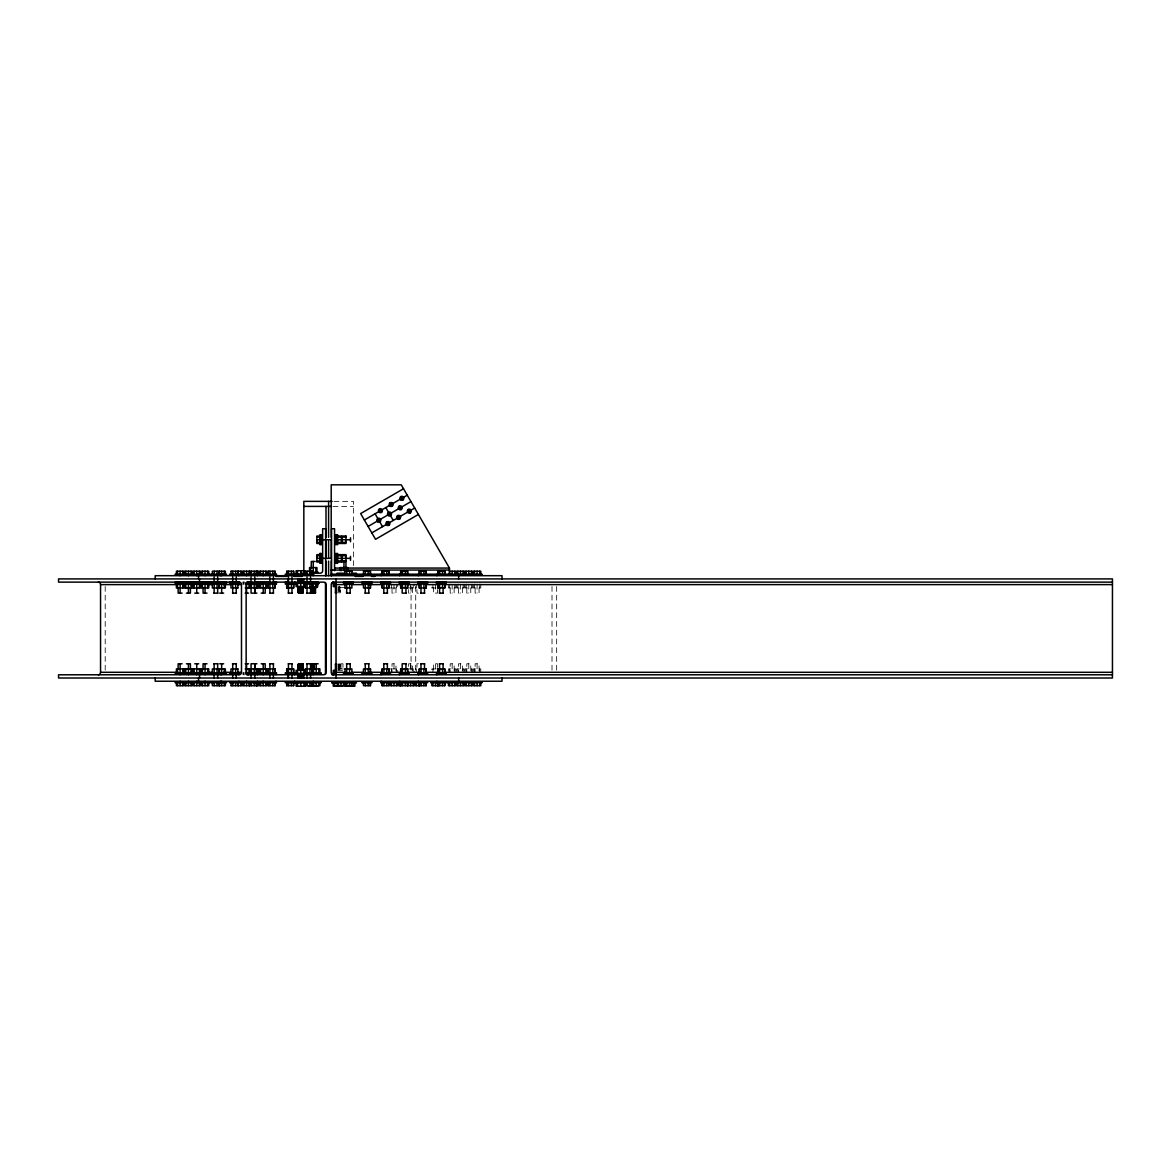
<?xml version="1.0" encoding="UTF-8"?>
<svg xmlns="http://www.w3.org/2000/svg" width="1171" height="1171" viewBox="0 0 1171 1171"><rect width="100%" height="100%" fill="white"/><g stroke="black" fill="none" stroke-linecap="round" stroke-linejoin="round"><path stroke-width="0.75" stroke-dasharray="5 3.75" d="M333.911 501.364L353.379 501.364L353.379 566.618M332.915 506.399L353.379 506.399M242.953 582.133L244.563 582.133M242.88 582.177L244.11 582.177M242.88 583.143L244.11 583.143M242.88 584.109L244.11 584.109M340.249 587.535L343.967 587.535M390.294 587.974L397.701 587.974L397.701 584.109M407.991 587.974L414.329 587.974L414.329 584.109M436.051 587.974L431.836 587.974L431.836 584.109M337.877 592.789L340.351 592.789L340.263 586.583M418.413 593.126L416.949 593.126L416.949 587.754M418.413 663.781L416.949 663.781L416.949 670.939M337.877 664.133L340.351 664.133L340.263 670.324M338.36 668.934L343.615 668.934M390.294 668.934L397.701 668.934L397.701 672.798M407.991 668.934L414.329 668.934L414.329 672.798M436.051 668.934L431.836 668.934L431.836 672.798M337.877 670.324L342.488 670.324M242.88 672.798L244.11 672.798M242.88 673.764L244.11 673.764M242.88 674.73L244.563 674.789M556.664 586.437L556.664 670.485M552.009 586.437L552.009 670.485M480.798 584.109L480.798 587.974L473.377 587.974L473.377 584.109M480.798 672.798L480.798 668.934L473.377 668.934L473.377 672.798M479.715 584.109L479.715 587.974M479.715 668.934L479.715 672.798M479.071 587.754L479.071 593.126L475.104 593.126L475.104 584.109M479.071 670.939L479.071 663.781L475.104 663.781L475.104 672.798M477.095 584.109L477.095 593.126M477.095 663.781L477.095 672.798M474.475 584.109L474.475 587.974M474.475 668.934L474.475 672.798M472.484 584.109L472.484 587.974L465.077 587.974L465.077 584.109M472.484 672.798L472.484 668.934L465.077 668.934L465.077 672.798M471.401 584.109L471.401 587.974M471.401 668.934L471.401 672.798M470.757 587.754L470.757 593.126L466.805 593.126L466.805 584.109M470.757 670.939L470.757 663.781L466.805 663.781L466.805 672.798M468.781 584.109L468.781 593.126M468.781 663.781L468.781 672.798M466.16 584.109L466.16 587.974M466.16 668.934L466.16 672.798M464.184 584.109L464.184 587.974L456.763 587.974L456.763 584.109M464.184 672.798L464.184 668.934L456.763 668.934L456.763 672.798M463.101 584.109L463.101 587.974M463.101 668.934L463.101 672.798M462.457 587.754L462.457 593.126L458.49 593.126L458.49 584.109M462.457 670.939L462.457 663.781L458.49 663.781L458.49 672.798M460.466 584.109L460.466 593.126M460.466 663.781L460.466 672.798M457.846 584.109L457.846 587.974M457.846 668.934L457.846 672.798M455.87 584.109L455.87 587.974L448.449 587.974L448.449 584.109M455.87 672.798L455.87 668.934L448.449 668.934L448.449 672.798M454.787 584.109L454.787 587.974M454.787 668.934L454.787 672.798M454.143 587.754L454.143 593.126L450.176 593.126L450.176 584.109M454.143 670.939L454.143 663.781L450.176 663.781L450.176 672.798M452.167 584.109L452.167 593.126M452.167 663.781L452.167 672.798M449.547 584.109L449.547 587.974M449.547 668.934L449.547 672.798M437.53 589.555L437.53 593.126L433.563 593.126L433.563 587.754M437.53 667.368L437.53 663.781L433.563 663.781L433.563 670.939M435.539 584.109L435.539 593.126M435.539 663.781L435.539 672.798M432.919 584.109L432.919 587.974M432.919 668.934L432.919 672.798M416.305 584.109L416.305 587.974L415.222 587.974L415.222 584.109M416.305 672.798L416.305 668.934L415.222 668.934L415.222 672.798M415.72 586.437L415.72 670.485M413.231 584.109L413.231 587.974M413.231 668.934L413.231 672.798M412.602 587.754L412.602 593.126L408.635 593.126L408.635 589.555M412.602 670.939L412.602 663.781L408.635 663.781L408.635 667.368M411.065 586.437L411.065 670.485M410.611 584.109L410.611 593.126M410.611 663.781L410.611 672.798M396.618 584.109L396.618 587.974M396.618 668.934L396.618 672.798M395.974 587.754L395.974 593.126L392.022 593.126L392.022 584.109M395.974 670.939L395.974 663.781L392.022 663.781L392.022 672.798M393.998 584.109L393.998 593.126M393.998 663.781L393.998 672.798M391.377 584.109L391.377 587.974M391.377 668.934L391.377 672.798M342.971 667.368L342.971 663.781L339.005 663.781L339.005 670.939M340.995 663.781L340.995 672.798M340.029 586.583L340.029 592.789M340.029 664.133L340.029 670.324M339.634 586.583L339.634 592.789M339.634 664.133L339.634 670.324M339.122 586.583L339.122 592.789M339.122 664.133L339.122 670.324M338.521 586.583L338.521 592.789M338.521 664.133L338.521 670.324M243.231 582.177L243.231 584.109M243.231 672.798L243.231 674.73M105.2 586.437L105.2 670.485"/><path stroke-width="1.5" d="M403.512 488.746L360.639 513.571L375.54 539.304L418.413 514.464M364.357 520.012L407.23 495.172M368.089 526.438L410.962 501.612M371.807 532.878L414.68 508.038M332.14 501.364L303.831 501.364L303.831 573.878M303.831 506.399L331.203 506.399M337.629 536.055L341.493 536.055L341.493 543.476L337.629 543.476M316.858 537.138L320.722 537.138M337.629 537.138L341.493 537.138M342.122 537.138L346.001 537.138M316.858 539.772L331.349 539.772M337.629 539.772L341.493 539.772M342.122 539.772L350.495 539.772M316.858 542.393L320.722 542.393M337.629 542.393L341.493 542.393M342.122 542.393L346.001 542.393M337.629 554.644L341.493 554.644L341.493 562.051L337.629 562.051M316.858 555.727L320.722 555.727M337.629 555.727L341.493 555.727M342.122 555.727L346.001 555.727M316.858 558.347L331.349 558.347M337.629 558.347L341.493 558.347M342.122 558.347L350.495 558.347M316.858 560.968L320.722 560.968M337.629 560.968L341.493 560.968M342.122 560.968L346.001 560.968M315.219 561.465L311.266 561.465L311.266 568.433M341.976 561.465L345.943 561.465M334.847 568.067L342.122 568.067M345.752 568.067L449.459 568.067L449.459 574.185M331.203 570.043L449.459 570.043M303.977 570.731L296.102 570.731L296.102 573.951M230.95 571.228L241.987 571.228L241.987 573.805M351.944 571.228L344.903 571.228L345.108 573.805M311.954 572.195L318.205 572.195M300.859 573.205L306.129 573.205M311.398 573.205L320.181 573.205A2.474 2.474 0 0 0 322.654 570.731L322.654 528.736L325.626 528.736L325.626 575.693M337.028 573.205L344.054 573.205M352.837 573.205L356.35 573.205L356.35 575.693M294.492 573.951L303.977 573.951M355.662 573.951L356.496 573.951M175.167 574.2L210.004 574.2M210.941 574.2L226.618 574.2M229.516 574.2L276.576 574.2M285.256 574.2L295.151 574.2M303.845 574.2L313.726 574.2M331.203 574.185L482.042 574.2M175.167 574.946L210.004 574.946M210.941 574.946L226.618 574.946M229.516 574.946L276.576 574.946M285.256 574.946L295.151 574.946M303.845 574.946L313.726 574.946M343.469 574.946L353.364 574.946M362.059 574.946L371.954 574.946M380.634 574.946L427.693 574.946M430.591 574.946L446.268 574.946M447.205 574.946L482.042 574.946M295.326 575.195L302.323 575.195M355.662 575.195L356.496 575.195M275.946 576.425L286.778 576.425M293.965 576.425L302.323 576.425M355.223 576.425L362.995 576.425M371.441 576.425L375.042 576.425M239.279 582.133L58.55 582.133L58.55 578.913L1112.45 578.913L1112.45 678.009L58.55 678.009L58.55 674.789L239.411 674.73A2.474 2.21 90 0 0 241.489 672.3L241.489 584.607A2.474 2.21 90 0 0 239.279 582.133L229.516 582.177M251.985 582.133L248.369 582.133A2.474 2.21 90 0 0 246.144 584.607L246.144 672.3A2.474 2.21 90 0 0 248.369 674.789M255.6 582.133L270.062 582.133M273.677 582.133L288.139 582.133L288.139 578.913M332.491 582.133L1112.45 582.133M175.167 582.177L210.004 582.177M210.941 582.177L226.618 582.177M276.576 582.177L246.583 582.177L246.583 593.126M285.256 582.177L295.151 582.177M318.205 582.221L303.845 582.177L303.831 578.913M343.469 582.177L353.364 582.177M362.059 582.177L371.954 582.177M380.634 582.177L390.529 582.177M399.223 582.177L409.103 582.177M417.798 582.177L427.693 582.177M436.373 582.177L446.268 582.177M175.167 583.143L210.004 583.143M210.941 583.143L226.618 583.143M229.516 583.143L239.411 583.143M245.31 583.143L276.576 583.143M285.256 583.143L295.151 583.143M303.845 583.143L318.205 583.114M343.469 583.143L353.364 583.143M362.059 583.143L371.954 583.143M380.634 583.143L390.529 583.143M399.223 583.143L409.103 583.143M417.798 583.143L427.693 583.143M436.373 583.143L446.268 583.143M294.492 583.363L303.977 583.363L303.977 586.583M317.502 583.363L319.332 583.363M331.656 583.363L336.267 583.363M175.167 584.109L210.004 584.109M210.941 584.109L226.618 584.109M229.516 584.109L239.411 584.109M245.31 584.109L276.576 584.109M285.256 584.109L295.151 584.109M303.845 584.109L318.205 583.992M343.469 584.109L353.364 584.109M362.059 584.109L371.954 584.109M380.634 584.109L390.529 584.109M399.223 584.109L409.103 584.109M417.798 584.109L427.693 584.109M436.373 584.109L446.268 584.109M98.32 582.133A2.474 2.21 90 0 1 100.545 584.607L178.241 584.607M190.888 584.607L194.503 584.607M207.165 584.607L212.58 584.607M223.427 584.607L230.658 584.607M237.874 584.607L241.489 584.607M336.033 584.607L345.167 584.607M352.471 584.607L363.434 584.607M368.924 584.607L381.702 584.607M389.021 584.607L401.799 584.607M407.288 584.607L420.067 584.607M425.556 584.607L438.335 584.607M443.824 584.607L1112.45 584.607M305.338 586.583L296.102 586.583L296.102 583.363M316.375 586.583L317.722 586.583L317.722 583.363M335.404 586.583L336.633 586.583L336.633 592.789L335.404 592.789M309.539 587.535L316.946 587.535L316.946 584.461M237.976 587.974L230.95 587.974L231.141 584.109M245.193 587.974L258.601 587.974L258.601 584.109M344.903 587.974L351.944 587.974L351.739 584.109M298.327 592.789L298.327 586.583L298.239 592.789L303.187 592.789L303.187 586.583L303.113 592.789M310.622 592.789L315.584 592.789M182.091 593.126L178.138 593.126L178.138 587.754M186.438 593.126L190.405 593.126L190.405 587.754M194.752 593.126L198.719 593.126M207.018 593.126L203.066 593.126L203.066 587.754M213.898 593.126L217.865 593.126M219.68 593.126L223.646 593.126M232.487 593.126L236.44 593.126M245.193 593.126L248.574 593.126M256.888 593.126L251.062 593.126L251.062 587.754M261.221 593.126L265.188 593.126L265.188 587.754M269.652 593.126L273.604 593.126M288.227 593.126L292.179 593.126M306.802 593.126L310.769 593.126M346.44 593.126L350.407 593.126M365.03 593.126L368.982 593.126M383.605 593.126L387.557 593.126M406.147 593.126L402.18 593.126L402.18 587.754M420.77 593.126L424.722 593.126M439.345 593.126L443.297 593.126M182.091 663.781L178.138 663.781L178.138 669.153M186.438 663.781L190.405 663.781L190.405 669.153M194.752 663.781L198.719 663.781M207.018 663.781L203.066 663.781L203.066 669.153M213.898 663.781L217.865 663.781M219.68 663.781L223.646 663.781M232.487 663.781L236.44 663.781M245.193 663.781L248.574 663.781M256.888 663.781L251.062 663.781L251.062 669.153M261.221 663.781L265.188 663.781L265.188 669.153M269.652 663.781L273.604 663.781M288.227 663.781L292.179 663.781M306.802 663.781L310.769 663.781M314.238 663.781L318.205 663.781M346.44 663.781L350.407 663.781M365.03 663.781L368.982 663.781M383.605 663.781L387.557 663.781M406.147 663.781L402.18 663.781L402.18 669.153M420.77 663.781L424.722 663.781M439.345 663.781L443.297 663.781M298.327 664.133L298.327 670.324L298.239 664.133L303.187 664.133L303.187 670.324L303.113 664.133M310.622 664.133L315.584 664.133M335.404 664.133L336.633 664.133L336.633 670.324L335.404 670.324M237.976 668.934L230.95 668.934L231.141 672.798M245.193 668.934L258.601 668.934L258.601 672.798M344.903 668.934L351.944 668.934L351.739 672.798M305.338 670.324L296.102 670.324L296.102 673.545M98.32 674.789A2.474 2.21 90 0 0 100.545 672.3L178.241 672.3M190.888 672.3L194.503 672.3M207.165 672.3L212.58 672.3M223.427 672.3L230.658 672.3M237.874 672.3L241.489 672.3M336.033 672.3L345.167 672.3M352.471 672.3L363.434 672.3M368.924 672.3L381.702 672.3M389.021 672.3L401.799 672.3M407.288 672.3L420.067 672.3M425.556 672.3L438.335 672.3M443.824 672.3L1112.45 672.3M175.167 672.798L210.004 672.798M210.941 672.798L226.618 672.798M229.516 672.798L239.411 672.798M245.31 672.798L276.576 672.798M285.256 672.798L295.151 672.798M303.845 672.798L321.176 672.798M343.469 672.798L353.364 672.798M362.059 672.798L371.954 672.798M380.634 672.798L390.529 672.798M399.223 672.798L409.103 672.798M417.798 672.798L427.693 672.798M436.373 672.798L446.268 672.798M294.492 673.545L306.114 673.545M331.656 673.545L336.267 673.545M175.167 673.764L210.004 673.764M210.941 673.764L226.618 673.764M229.516 673.764L239.411 673.764M245.31 673.764L276.576 673.764M285.256 673.764L295.151 673.764M303.845 673.764L321.176 673.764M343.469 673.764L353.364 673.764M362.059 673.764L371.954 673.764M380.634 673.764L390.529 673.764M399.223 673.764L409.103 673.764M417.798 673.764L427.693 673.764M436.373 673.764L446.268 673.764M331.861 674.789L1112.45 674.789M295.326 681.727L303.831 681.727M331.656 681.727L336.267 681.727M353.379 681.727L356.496 681.727M175.167 681.961L210.004 681.961M210.941 681.961L226.618 681.961M229.516 681.961L276.576 681.961M285.256 681.961L295.151 681.961M303.845 681.961L321.176 681.961M336.033 681.961L353.364 681.961M362.059 681.961L371.954 681.961M380.634 681.961L427.693 681.961M430.591 681.961L446.268 681.961M447.205 681.961L482.042 681.961M175.167 682.708L210.004 682.708M210.941 682.708L226.618 682.708M229.516 682.708L276.576 682.708M285.256 682.708L295.151 682.708M303.845 682.708L321.176 682.708M336.033 682.708L353.364 682.708M362.059 682.708L371.954 682.708M380.634 682.708L427.693 682.708M430.591 682.708L446.268 682.708M447.205 682.708L482.042 682.708M294.492 682.956L306.114 682.956M331.656 682.956L337.877 682.956M343.893 682.956L345.855 682.956M351.871 682.956L356.496 682.956M230.95 685.679L241.987 685.679L241.987 681.815M305.265 685.679L319.917 685.679L319.917 681.815M351.944 685.679L337.277 685.679L337.277 681.815M308.485 686.177L317.722 686.177M342.488 686.177L333.267 686.177L333.267 682.956M449.459 568.067L401.243 484.823L331.203 484.823L331.203 537.401M400.877 496.563L402.868 499.988M408.328 509.429L410.318 512.854M399.252 506.106L401.229 509.531M390.163 502.769L392.153 506.209M397.613 515.635L399.604 519.06M385.801 507.599L393.251 520.451M379.448 508.975L381.439 512.415M386.898 521.842L388.889 525.267M375.086 513.806L382.536 526.657M502.022 578.913L502.022 575.693L155.187 575.693L155.187 578.913M502.022 678.009L502.022 681.229L155.187 681.229L155.187 678.009M480.798 573.805L480.798 571.228L473.377 571.228L473.377 573.805M480.798 681.815L480.798 685.679L473.377 685.679L473.377 681.815M479.715 571.228L479.715 573.805M479.715 681.815L479.715 685.679M477.095 571.228L477.095 573.805M477.095 681.815L477.095 685.679M474.475 571.228L474.475 573.805M474.475 681.815L474.475 685.679M472.484 573.805L472.484 571.228L465.077 571.228L465.077 573.805M472.484 681.815L472.484 685.679L465.077 685.679L465.077 681.815M471.401 571.228L471.401 573.805M471.401 681.815L471.401 685.679M468.781 571.228L468.781 573.805M468.781 681.815L468.781 685.679M466.16 571.228L466.16 573.805M466.16 681.815L466.16 685.679M464.184 573.805L464.184 571.228L456.763 571.228L456.763 573.805M464.184 681.815L464.184 685.679L456.763 685.679L456.763 681.815M463.101 571.228L463.101 573.805M463.101 681.815L463.101 685.679M460.466 571.228L460.466 573.805M460.466 681.815L460.466 685.679M458.666 575.693L458.666 578.913M458.666 678.009L458.666 681.229M457.846 571.228L457.846 573.805M457.846 681.815L457.846 685.679M455.87 573.805L455.87 571.228L449.547 571.228L449.547 573.805M455.87 681.815L455.87 685.679L448.449 685.679L448.449 681.815M454.787 571.228L454.787 573.805M454.787 681.815L454.787 685.679M452.167 571.228L452.167 573.805M452.167 681.815L452.167 685.679M449.547 681.815L449.547 685.679M444.848 573.805L444.848 571.228L437.808 571.228L437.808 573.805M444.848 584.109L444.848 587.974L437.808 587.974L437.808 584.109M444.848 672.798L444.848 668.934L437.808 668.934L437.808 672.798M444.848 681.815L444.848 685.679L431.836 685.679L431.836 681.815M444.643 571.228L444.643 573.805M444.643 584.109L444.643 587.974M444.643 668.934L444.643 672.798M444.643 681.815L444.643 685.679M443.092 587.754L443.092 593.126M443.092 663.781L443.092 669.153M442.492 571.228L442.492 573.805M442.492 584.109L442.492 587.974M442.492 668.934L442.492 672.798M442.492 681.815L442.492 685.679M439.667 571.228L439.667 573.805M439.667 584.109L439.549 593.126M439.549 663.781L439.667 672.798M439.667 681.815L439.667 685.679M438.159 681.815L438.159 685.679M438.013 571.228L438.013 573.805M438.013 584.109L438.013 587.974M438.013 668.934L438.013 672.798M438.013 681.815L438.013 685.679M437.808 681.815L437.808 685.679M436.885 574.2L436.885 575.693M436.885 582.177L436.885 584.109M436.885 672.798L436.885 674.73M436.885 681.229L436.885 682.708M435.539 681.815L435.539 685.679M432.919 681.815L432.919 685.679M426.259 573.805L426.259 571.228L419.218 571.228L419.218 573.805M426.259 584.109L426.259 587.974L419.218 587.974L419.218 584.109M426.259 672.798L426.259 668.934L419.218 668.934L419.218 672.798M426.259 681.815L426.259 685.679L415.222 685.679L415.222 681.815M426.054 571.228L426.054 573.805M426.054 584.109L426.054 587.974M426.054 668.934L426.054 672.798M426.054 681.815L426.054 685.679M424.517 587.754L424.517 593.126M424.517 663.781L424.517 669.153M423.917 571.228L423.917 573.805M423.917 584.109L423.917 587.974M423.917 668.934L423.917 672.798M423.917 681.815L423.917 685.679M421.092 571.228L421.092 573.805M421.092 584.109L421.092 587.974M421.092 668.934L421.092 672.798M421.092 681.815L421.092 685.679M420.975 587.754L420.975 593.126M420.975 663.781L420.975 669.153M419.423 571.228L419.423 573.805M419.423 584.109L419.423 587.974M419.423 668.934L419.423 672.798M419.423 681.815L419.423 685.679M419.218 681.815L419.218 685.679M418.925 681.815L418.925 685.679M418.31 574.2L418.31 575.693M418.31 582.177L418.31 584.109M418.31 672.798L418.31 674.73M418.31 681.229L418.31 682.708M416.305 681.815L416.305 685.679M414.329 681.815L414.329 685.679L398.594 685.679L398.594 681.815M413.231 681.815L413.231 685.679M410.611 681.815L410.611 685.679M407.991 681.815L407.991 685.679M407.684 573.805L407.684 571.228L400.643 571.228L400.643 573.805M407.684 584.109L407.684 587.974L400.643 587.974L400.643 584.109M407.684 672.798L407.684 668.934L400.643 668.934L400.643 672.798M407.684 681.815L407.684 685.679M407.479 571.228L407.479 573.805M407.479 584.109L407.479 587.974M407.479 668.934L407.479 672.798M407.479 681.815L407.479 685.679M405.942 587.754L405.942 593.126M405.942 663.781L405.942 669.153M405.342 571.228L405.342 573.805M405.342 584.109L405.342 587.974M405.342 668.934L405.342 672.798M405.342 681.815L405.342 685.679M402.502 571.228L402.502 573.805M402.502 584.109L402.502 587.974M402.502 668.934L402.502 672.798M402.502 681.815L402.502 685.679M400.848 571.228L400.848 573.805M400.848 584.109L400.848 587.974M400.848 668.934L400.848 672.798M400.848 681.815L400.848 685.679M400.643 681.815L400.643 685.679M399.735 574.2L399.735 575.693M399.735 582.177L399.735 584.109M399.735 672.798L399.735 674.73M399.735 681.229L399.692 685.679M397.701 681.815L397.701 685.679L390.294 685.679L390.294 681.815M396.618 681.815L396.618 685.679M393.998 681.815L393.998 685.679M391.377 681.815L391.377 685.679M389.094 573.805L389.094 571.228L382.068 571.228L382.068 573.805M389.094 584.109L389.094 587.974L382.068 587.974L382.068 584.109M389.094 672.798L389.094 668.934L382.068 668.934L382.068 672.798M389.094 681.815L389.094 685.679L382.068 685.679L382.068 681.815M388.904 571.228L388.904 573.805M388.904 584.109L388.904 587.974M388.904 668.934L388.904 672.798M388.904 681.815L388.904 685.679M387.352 587.754L387.352 593.126M387.352 663.781L387.352 669.153M386.752 571.228L386.752 573.805M386.752 584.109L386.752 587.974M386.752 668.934L386.752 672.798M386.752 681.815L386.752 685.679M383.927 571.228L383.927 573.805M383.927 584.109L383.927 587.974M383.927 668.934L383.927 672.798M383.927 681.815L383.927 685.679M383.81 587.754L383.81 593.126M383.81 663.781L383.81 669.153M382.273 571.228L382.273 573.805M382.273 584.109L382.273 587.974M382.273 668.934L382.273 672.798M382.273 681.815L382.273 685.679M381.146 574.2L381.146 575.693M381.146 582.177L381.146 584.109M381.146 672.798L381.146 674.73M381.146 681.229L381.146 682.708M370.519 573.805L370.519 571.228L363.478 571.228L363.478 573.805M370.519 584.109L370.519 587.974L363.478 587.974L363.478 584.109M370.519 672.798L370.519 668.934L363.478 668.934L363.478 672.798M370.519 681.815L370.519 685.679L363.478 685.679L363.478 681.815M370.314 571.228L370.314 573.805M370.314 584.109L370.314 587.974M370.314 668.934L370.314 672.798M370.314 681.815L370.314 685.679M368.777 587.754L368.777 593.126M368.777 663.781L368.777 669.153M368.177 571.228L368.177 573.805M368.177 584.109L368.177 587.974M368.177 668.934L368.177 672.798M368.177 681.815L368.177 685.679M365.337 571.228L365.337 573.805M365.337 584.109L365.235 593.126M365.235 663.781L365.337 672.798M365.337 681.815L365.337 685.679M362.571 672.798L362.571 673.764M362.571 681.961L362.571 682.708M354.886 682.956L354.886 686.177L345.65 686.177L345.65 682.956M353.525 682.956L353.525 686.177M351.739 571.228L351.944 573.805M351.944 681.815L351.739 685.679M350.495 537.782L350.495 541.749M350.495 556.371L350.495 560.324M350.188 587.754L350.188 593.126M350.188 663.781L350.188 669.153M349.587 571.228L349.587 573.805M349.587 584.109L349.587 587.974M349.587 668.934L349.587 672.798M349.587 681.815L349.587 685.679M347.67 570.672L347.67 567.598L340.249 567.598L340.249 570.672M346.587 567.598L346.587 570.672M346.762 571.228L346.762 573.805M346.762 584.109L346.645 593.126M346.645 663.781L346.762 672.798M346.762 681.815L346.762 685.679M345.943 568.433L346.001 554.644L342.122 554.644L342.122 562.051M344.903 584.109L345.108 587.974M345.108 668.934L344.903 672.798M345.108 681.815L344.903 685.679M344.698 681.815L344.698 685.679M343.967 561.465L343.967 570.672M343.996 672.798L343.996 673.764M343.996 681.961L343.996 682.708M343.615 681.815L343.615 685.679M341.346 567.598L341.346 570.672M340.995 681.815L340.995 685.679M338.36 681.815L338.36 685.679M337.629 534.81L337.629 544.72M337.629 553.385L337.629 563.295M336.663 534.81L336.663 544.72M336.663 553.385L336.663 563.295M336.121 586.583L336.121 592.789M336.121 664.133L336.121 670.324M336.033 578.913L336.033 678.009M335.696 534.81L335.696 544.72M335.696 553.385L335.696 563.295M335.726 586.583L335.726 592.789M335.726 664.133L335.726 670.324M335.477 586.583L335.477 592.789M335.477 664.133L335.477 670.324M334.555 570.731L334.555 528.736L331.569 528.736L331.569 575.693M334.613 583.363L334.613 586.583L333.267 586.583L333.267 583.363M334.613 673.545L334.613 670.324L333.267 670.324L333.267 673.545M334.613 682.956L334.613 686.177M331.203 540.914L331.203 557.455M331.203 560.821L331.203 575.693M328.597 501.364L328.597 537.401M328.597 541.046L328.597 557.455M328.597 561.099L328.597 575.693M326.006 506.399L326.006 537.401M326.006 541.046L326.006 557.455M326.006 561.099L326.006 575.693M325.494 582.514L325.494 674.394M321.322 534.81L321.322 544.72M321.322 553.385L321.322 563.295M320.576 534.81L320.576 544.72M320.576 553.385L320.576 563.295M319.829 534.81L319.829 544.72M319.829 553.385L319.829 563.295M319.917 672.798L319.917 668.934L305.265 668.934L305.338 673.545M318.834 668.934L318.834 672.798M318.834 681.815L318.834 685.679M316.946 572.195L316.946 567.598L309.539 567.598L309.539 572.195M316.214 663.781L316.214 672.798M316.214 681.815L316.214 685.679M315.863 567.598L315.863 572.195M315.863 584.461L315.863 587.535M315.497 586.583L315.497 592.789M315.248 586.583L315.248 592.789M314.853 586.583L314.853 592.789M314.34 586.583L314.34 592.789M314.34 664.133L314.34 668.773M313.74 586.583L313.74 592.789M313.74 664.133L313.74 668.773M313.594 668.934L313.594 672.798M313.594 681.815L313.594 685.679M313.243 561.465L313.243 572.195M313.213 574.2L313.213 575.693M313.213 582.177L313.213 584.109M313.243 584.461L313.243 587.535M313.213 672.798L313.213 674.73M313.213 681.229L313.213 682.708M313.096 586.583L313.096 592.789M313.096 664.133L313.096 668.773M312.467 586.583L312.467 592.789M312.467 664.133L312.511 672.798M312.511 681.815L312.511 685.679M312.306 573.805L312.306 571.228L305.265 571.228L305.265 573.805M312.306 584.109L312.306 587.974L305.265 587.974L305.338 583.363M312.306 668.934L312.306 672.798M312.306 681.815L312.306 685.679M312.101 571.228L312.101 575.093M312.101 584.109L312.101 587.974M312.101 668.934L312.101 672.798M312.101 681.815L312.101 685.679M311.867 586.583L311.867 592.789M311.867 664.133L311.867 668.773M311.354 586.583L311.354 592.789M311.354 664.133L311.354 668.773M310.959 586.583L310.959 592.789M310.959 664.133L310.959 668.773M310.622 567.598L310.622 572.195M310.564 577.025L310.564 582.397M310.622 586.583L310.564 593.126M310.564 663.781L310.564 669.153M310.564 674.525L310.564 678.097M309.964 571.228L309.964 573.805M309.964 584.109L309.964 587.974M309.964 668.934L309.964 672.798M309.964 681.815L309.964 685.679M307.124 571.228L307.124 573.805M307.124 584.109L307.124 587.974M307.124 668.934L307.124 672.798M307.124 681.815L307.124 685.679M307.007 577.025L307.007 582.397M307.007 587.754L307.007 593.126M307.007 663.781L307.007 669.153M307.007 674.525L307.007 678.097M305.47 571.228L305.47 573.805M305.47 584.109L305.47 587.974M305.47 668.934L305.47 672.798M305.47 681.815L305.47 685.679M305.265 681.815L305.338 686.177L296.102 686.177L296.102 682.956M303.977 670.324L303.977 673.545M303.977 682.956L303.977 686.177M303.831 674.789L303.831 678.009M303.113 578.664L303.113 582.133M303.113 673.545L303.113 678.258M302.865 578.664L302.865 582.133M302.865 586.583L302.865 592.789M302.865 664.133L302.865 670.324M302.865 673.545L302.865 678.258M302.469 578.664L302.469 582.133M302.469 586.583L302.469 592.789M302.469 664.133L302.469 670.324M302.469 673.545L302.469 678.258M301.957 578.664L301.957 582.133M301.957 586.583L301.957 592.789M301.957 664.133L301.957 670.324M301.957 673.545L301.957 678.258M301.357 578.664L301.357 582.133M301.357 586.583L301.357 592.789M301.357 664.133L301.357 670.324M301.357 673.545L301.357 678.258M300.713 570.731L300.859 575.693M300.713 578.664L300.713 582.133M300.713 583.363L300.713 592.789M300.713 664.133L300.713 678.258M300.713 682.956L300.713 686.177M300.069 578.664L300.069 582.133M300.069 586.583L300.069 592.789M300.069 664.133L300.069 670.324M300.069 673.545L300.069 678.258M299.483 578.664L299.483 582.133M299.483 586.583L299.483 592.789M299.483 664.133L299.483 670.324M299.483 673.545L299.483 678.258M298.971 578.664L298.971 582.133M298.971 586.583L298.971 592.789M298.971 664.133L298.971 670.324M298.971 673.545L298.971 678.258M298.576 578.664L298.576 582.133M298.576 586.583L298.576 592.789M298.576 664.133L298.576 670.324M298.576 673.545L298.576 678.258M297.449 570.731L297.449 573.951M297.449 583.363L297.449 586.583M297.449 670.324L297.449 673.545M297.449 682.956L297.449 686.177M294.638 574.2L294.638 575.693M294.638 584.109L294.638 582.177L323.518 582.133A2.474 2.474 0 0 1 326.006 584.607L326.006 672.3A2.474 2.474 0 0 1 323.518 674.789L246.583 674.73L246.583 663.781M294.638 672.798L294.638 674.73M294.638 681.229L294.638 682.708M293.716 573.805L293.716 571.228L286.69 571.228L286.69 573.805M293.716 584.109L293.716 587.974L286.69 587.974L286.69 584.109M293.716 672.798L293.716 668.934L286.69 668.934L286.69 672.798M293.716 681.815L293.716 685.679L286.69 685.679L286.69 681.815M293.526 571.228L293.526 573.805M293.526 584.109L293.526 587.974M293.526 668.934L293.526 672.798M293.526 681.815L293.526 685.679M291.974 577.025L291.974 582.397M291.974 587.754L291.974 593.126M291.974 663.781L291.974 669.153M291.974 674.525L291.974 678.097M291.374 571.228L291.374 573.805M291.374 584.109L291.374 587.974M291.374 668.934L291.374 672.798M291.374 681.815L291.374 685.679M288.549 571.228L288.549 573.805M288.549 584.109L288.549 587.974M288.549 668.934L288.549 672.798M288.549 681.815L288.549 685.679M288.432 577.025L288.432 582.397M288.432 587.754L288.432 593.126M288.432 663.781L288.432 669.153M288.432 674.525L288.432 678.097M288.139 674.789L288.139 678.009M286.88 571.228L286.88 573.805M286.88 584.109L286.88 587.974M286.88 668.934L286.88 672.798M286.88 681.815L286.88 685.679M276.049 574.2L276.049 575.693M276.049 582.177L276.049 584.109M276.049 672.798L276.049 674.73M276.049 681.229L276.049 682.708M275.141 573.805L275.141 571.228L268.1 571.228L268.1 573.805M275.141 584.109L275.141 587.974L268.1 587.974L268.1 584.109M275.141 672.798L275.141 668.934L268.1 668.934L268.1 672.798M275.141 681.815L275.141 685.679L268.1 685.679L268.1 681.815M274.936 571.228L274.936 573.805M274.936 584.109L274.936 587.974M274.936 668.934L274.936 672.798M274.936 681.815L274.936 685.679M273.399 577.025L273.399 582.397M273.399 587.754L273.399 593.126M273.399 663.781L273.399 669.153M273.399 674.525L273.399 678.097M272.799 571.228L272.799 573.805M272.799 584.109L272.799 587.974M272.799 668.934L272.799 672.798M272.799 681.815L272.799 685.679M269.959 571.228L269.959 573.805M269.857 577.025L269.857 582.397M269.959 584.109L269.857 593.126M269.857 663.781L269.959 672.798M269.857 674.525L269.857 678.097M269.959 681.815L269.959 685.679M268.305 571.228L268.305 573.805M268.305 584.109L268.305 587.974M268.305 668.934L268.305 672.798M268.305 681.815L268.305 685.679M266.915 573.805L266.915 571.228L259.494 571.228L259.494 573.805M266.915 584.109L266.915 587.974L259.494 587.974L259.494 584.109M266.915 672.798L266.915 668.934L259.494 668.934L259.494 672.798M266.915 681.815L266.915 685.679L259.494 685.679L259.494 681.815M265.832 571.228L265.832 573.805M265.832 584.109L265.832 587.974M265.832 668.934L265.832 672.798M265.832 681.815L265.832 685.679M263.212 571.228L263.212 573.805M263.212 574.2L263.212 575.693M263.212 582.177L263.212 593.126M263.212 663.781L263.212 674.73M263.212 681.229L263.212 685.679M260.591 571.228L260.591 573.805M260.591 584.109L260.591 587.974M260.591 668.934L260.591 672.798M260.591 681.815L260.591 685.679M258.601 573.805L258.601 571.228L242.88 571.228L242.88 573.805M258.601 681.815L258.601 685.679L242.88 685.679L242.88 681.815M257.518 571.228L257.518 573.805M257.474 574.2L257.474 575.693M257.474 582.177L257.518 587.974M257.518 668.934L257.474 674.73M257.474 681.229L257.518 685.679M256.566 571.228L256.566 573.805M256.566 584.109L256.566 587.974M256.566 668.934L256.566 672.798M256.566 681.815L256.566 685.679M256.361 571.228L256.361 573.805M256.361 584.109L256.361 587.974M256.361 668.934L256.361 672.798M256.361 681.815L256.361 685.679M254.81 577.025L254.81 582.397M254.81 674.525L254.81 678.097M254.209 571.228L254.209 573.805M254.209 584.109L254.209 587.974M254.209 668.934L254.209 672.798M254.209 681.815L254.209 685.679M251.384 571.228L251.384 573.805M251.384 584.109L251.384 587.974M251.384 668.934L251.384 672.798M251.384 681.815L251.384 685.679M251.062 577.025L251.062 582.397M251.062 674.525L251.062 678.097M249.73 571.228L249.73 573.805M249.73 584.109L249.73 587.974M249.73 668.934L249.73 672.798M249.73 681.815L249.73 685.679M249.525 571.228L249.525 573.805M249.525 584.109L249.525 587.974M249.525 668.934L249.525 672.798M249.525 681.815L249.525 685.679M249.218 571.228L249.218 573.805M249.218 584.109L249.218 587.974M249.218 668.934L249.218 672.798M249.218 681.815L249.218 685.679M246.583 571.228L246.583 573.805M246.583 574.2L246.583 575.693M246.583 681.229L246.583 685.679M243.963 571.228L243.963 573.805M243.963 681.815L243.963 685.679M240.904 571.228L240.904 573.805M240.904 681.815L240.904 685.679M238.899 574.2L238.899 575.693M238.899 582.177L238.899 584.109M238.899 672.798L238.899 674.73M238.899 681.229L238.899 682.708M238.284 571.228L238.284 573.805M238.284 681.815L238.284 685.679M237.976 571.228L237.786 573.805M237.976 584.109L237.786 587.974M237.786 668.934L237.976 672.798M237.786 681.815L237.976 685.679M236.235 577.025L236.235 582.397M236.235 587.754L236.235 593.126M236.235 663.781L236.235 669.153M236.235 674.525L236.235 678.097M235.634 571.228L235.634 573.805M235.634 584.109L235.634 587.974M235.634 668.934L235.634 672.798M235.634 681.815L235.634 685.679M232.809 571.228L232.809 573.805M232.692 577.025L232.692 582.397M232.809 584.109L232.692 593.126M232.692 663.781L232.809 672.798M232.692 674.525L232.692 678.097M232.809 681.815L232.809 685.679M231.141 571.228L230.95 573.805M230.95 681.815L231.141 685.679M225.374 573.805L225.374 571.228L212.361 571.228L212.361 573.805M225.374 584.109L225.374 587.974L212.361 587.974L212.361 584.109M225.374 672.798L225.374 668.934L212.361 668.934L212.361 672.798M225.374 681.815L225.374 685.679L212.361 685.679L212.361 681.815M224.29 571.228L224.29 573.805M224.29 584.109L224.29 587.974M224.29 668.934L224.29 672.798M224.29 681.815L224.29 685.679M221.656 571.228L221.656 573.805M221.656 574.2L221.656 575.693M221.656 582.177L221.656 593.126M221.656 663.781L221.656 674.73M221.656 681.229L221.656 685.679M220.309 574.2L220.309 575.693M220.309 582.177L220.309 584.109M220.309 672.798L220.309 674.73M220.309 681.229L220.309 682.708M219.401 571.228L219.401 573.805M219.401 584.109L219.401 587.974M219.401 668.934L219.401 672.798M219.401 681.815L219.401 685.679M219.197 571.228L219.036 573.805M219.197 584.109L219.036 587.974M219.036 668.934L219.197 672.798M219.036 681.815L219.197 685.679M217.66 577.025L217.66 582.397M217.66 587.754L217.66 593.126M217.66 663.781L217.66 669.153M217.66 674.525L217.66 678.097M217.059 571.228L217.059 573.805M217.059 584.109L217.059 587.974M217.059 668.934L217.059 672.798M217.059 681.815L217.059 685.679M214.22 571.228L214.22 573.805M214.103 577.025L214.103 582.397M214.22 584.109L214.103 593.126M214.103 663.781L214.22 672.798M214.103 674.525L214.103 678.097M214.22 681.815L214.22 685.679M208.745 573.805L208.745 571.228L201.339 571.228L201.339 573.805M208.745 584.109L208.745 587.974L201.339 587.974L201.339 584.109M208.745 672.798L208.745 668.934L201.339 668.934L201.339 672.798M208.745 681.815L208.745 685.679L201.339 685.679L201.339 681.815M207.662 571.228L207.662 573.805M207.662 584.109L207.662 587.974M207.662 668.934L207.662 672.798M207.662 681.815L207.662 685.679M205.042 571.228L205.042 573.805M205.042 574.2L205.042 575.693M205.042 582.177L205.042 593.126M205.042 663.781L205.042 674.73M205.042 681.229L205.042 685.679M202.422 571.228L202.422 573.805M202.422 584.109L202.422 587.974M202.422 668.934L202.422 672.798M202.422 681.815L202.422 685.679M200.446 573.805L200.446 571.228L193.025 571.228L193.025 573.805M200.446 584.109L200.446 587.974L193.025 587.974L193.025 584.109M200.446 672.798L200.446 668.934L193.025 668.934L193.025 672.798M200.446 681.815L200.446 685.679L193.025 685.679L193.025 681.815M199.509 578.913L199.509 582.133M199.509 674.789L199.509 678.009M199.363 571.228L199.363 573.805M199.363 584.109L199.363 587.974M199.363 668.934L199.363 672.798M199.363 681.815L199.363 685.679M198.543 575.195L198.543 578.913M198.543 678.009L198.543 681.727M196.728 571.228L196.728 573.805M196.728 574.2L196.728 575.693M196.728 582.177L196.728 593.126M196.728 663.781L196.728 674.73M196.728 681.229L196.728 685.679M194.108 571.228L194.108 573.805M194.108 584.109L194.108 587.974M194.108 668.934L194.108 672.798M194.108 681.815L194.108 685.679M192.132 573.805L192.132 571.228L184.711 571.228L184.711 573.805M192.132 584.109L192.132 587.974L184.711 587.974L184.711 584.109M192.132 672.798L192.132 668.934L184.711 668.934L184.711 672.798M192.132 681.815L192.132 685.679L184.711 685.679L184.711 681.815M191.049 571.228L191.049 573.805M191.049 584.109L191.049 587.974M191.049 668.934L191.049 672.798M191.049 681.815L191.049 685.679M188.429 571.228L188.429 573.805M188.429 574.2L188.429 575.693M188.429 582.177L188.429 593.126M188.429 663.781L188.429 674.73M188.429 681.229L188.429 685.679M185.808 571.228L185.808 573.805M185.808 584.109L185.808 587.974M185.808 668.934L185.808 672.798M185.808 681.815L185.808 685.679M183.818 573.805L183.818 571.228L176.411 571.228L176.411 573.805M183.818 584.109L183.818 587.974L176.411 587.974L176.411 584.109M183.818 672.798L183.818 668.934L176.411 668.934L176.411 672.798M183.818 681.815L183.818 685.679L176.411 685.679L176.411 681.815M182.735 571.228L182.735 573.805M182.735 584.109L182.735 587.974M182.735 668.934L182.735 672.798M182.735 681.815L182.735 685.679M180.114 571.228L180.114 573.805M180.114 574.2L180.114 575.693M180.114 582.177L180.114 593.126M180.114 663.781L180.114 674.73M180.114 681.229L180.114 685.679M177.494 571.228L177.494 573.805M177.494 584.109L177.494 587.974M177.494 668.934L177.494 672.798M177.494 681.815L177.494 685.679M100.545 584.607L100.545 672.3M333.676 582.133A2.474 2.474 0 0 0 331.203 584.607L331.203 672.3A2.474 2.474 0 0 0 333.676 674.789M320.722 536.055L316.858 536.055L316.858 543.476L320.722 543.476L320.722 536.055M346.001 536.055L342.122 536.055L342.122 543.476L346.001 543.476L346.001 536.055M320.722 554.644L316.858 554.644L316.858 562.051L320.722 562.051L320.722 554.644M298.327 582.133L298.327 578.664L298.239 582.133M298.327 678.258L298.327 673.545L298.239 678.258M254.897 593.126L254.897 587.754L254.81 593.126M254.897 669.153L254.897 663.781L254.81 669.153M398.843 509.224A1.976 1.976 0 0 0 402.151 508.331A1.976 1.976 0 0 0 399.721 505.901A1.976 1.976 0 0 0 398.843 509.224M377.399 521.637A1.976 1.976 0 0 0 380.721 520.744A1.976 1.976 0 0 0 378.292 518.314A1.976 1.976 0 0 0 377.399 521.637M388.128 515.43A1.976 1.976 0 0 0 391.436 514.537A1.976 1.976 0 0 0 389.006 512.108A1.976 1.976 0 0 0 388.128 515.43M389.753 505.887A1.976 1.976 0 0 0 393.075 504.994A1.976 1.976 0 0 0 390.646 502.579A1.976 1.976 0 0 0 389.753 505.887M400.482 499.68A1.976 1.976 0 0 0 403.79 498.787A1.976 1.976 0 0 0 401.36 496.372A1.976 1.976 0 0 0 400.482 499.68M386.489 524.959A1.976 1.976 0 0 0 389.811 524.066A1.976 1.976 0 0 0 387.367 521.651A1.976 1.976 0 0 0 386.489 524.959M379.038 512.093A1.976 1.976 0 0 0 382.361 511.2A1.976 1.976 0 0 0 379.916 508.785A1.976 1.976 0 0 0 379.038 512.093M397.203 518.753A1.976 1.976 0 0 0 400.526 517.86A1.976 1.976 0 0 0 398.096 515.43A1.976 1.976 0 0 0 397.203 518.753M407.932 512.547A1.976 1.976 0 0 0 411.241 511.654A1.976 1.976 0 0 0 408.811 509.224A1.976 1.976 0 0 0 407.932 512.547"/></g></svg>
